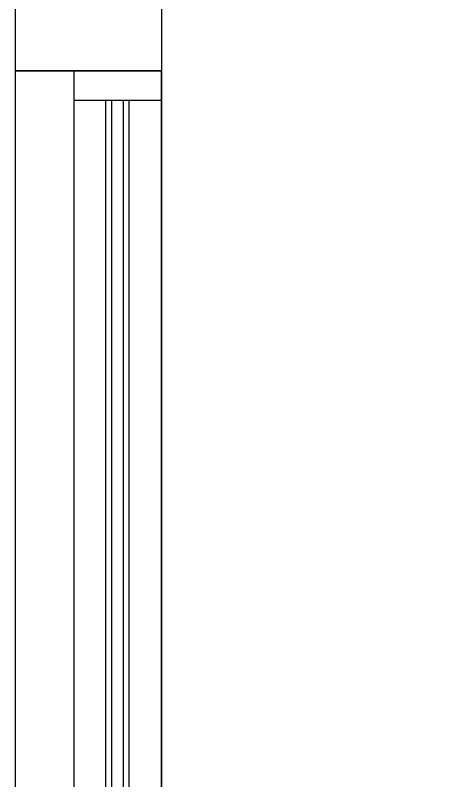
# Model space of a CAD drawing. Header units: millimetres. Extents: x 580 to 1830, y 656 to 1501.
# Drawn here: x 579.9 to 616.2, y 1290.8 to 1356.2 of the extents above; entities that cross this region are included whole.
import ezdxf

# ---------------------------------------------------------------- set-up
doc = ezdxf.new("R2010")
doc.units = ezdxf.units.MM
doc.layers.add('tabiques', color=70, linetype='Continuous')
doc.layers.add('Ventanas', color=130, linetype='Continuous')

# ---------------------------------------------------------------- blocks, each defined once
blk = doc.blocks.new('*U2')
for p, q in [((2.0552, 0.15), (0, 0.15)), ((0, 0.15), (0, 0)), ((0.05, 0), (0.05, 0.15)), ((2.0052, 0.095), (0.05, 0.095)), ((2.0052, 0.085), (0.05, 0.085)), ((2.0052, 0.065), (0.05, 0.065)), ((2.0052, 0.055), (0.05, 0.055)), ((0, 0), (2.0552, 0))]:
    blk.add_line(p, q)

msp = doc.modelspace()

# ---------------------------------------------------------------- hatches: boundary and pattern name
at = {"layer": 'tabiques'}
h = msp.add_hatch(dxfattribs=at)
h.set_pattern_fill('ANSI31', color=256, scale=6)
h.set_pattern_definition([(45, (-89664.29, -49120.476), (-13.4703842, 13.4703842), [])])
h.paths.add_polyline_path([(1829.883, 1152.459), (1817.383, 1152.531), (1817.383, 1014.959), (1592.384, 1014.959), (1579.884, 1014.959), (1579.884, 1264.952), (1578.031, 1264.952), (1478.015, 1264.952), (1420.549, 1264.812), (1420.549, 1252.146), (1479.791, 1252.261), (1479.791, 1199.784), (1483.541, 1199.784), (1485.791, 1199.784), (1492.292, 1199.784), (1492.292, 1252.285), (1567.384, 1252.431), (1567.384, 1189.959), (1567.384, 1014.959), (1556.441, 1014.959), (1556.441, 1007.459), (1556.441, 1002.459), (1579.884, 1002.459), (1829.883, 1002.459)])
h.paths.add_polyline_path([(1506.441, 1014.959), (1492.292, 1014.959), (1492.292, 1158.784), (1479.791, 1158.784), (1479.791, 1014.959), (1479.791, 1014.449), (1477.371, 1014.449), (1477.371, 1002.459), (1479.791, 1002.459), (1506.441, 1002.459)], flags=0)
h.paths.add_polyline_path([(1343.047, 1214.982), (1330.483, 1214.958), (1030.542, 1214.376), (1030.542, 1260.487), (1026.792, 1260.487), (1024.542, 1260.487), (1018.042, 1260.487), (1018.042, 1214.351), (855.557, 1214.036), (854.295, 1213.987), (830.542, 1213.987), (830.53, 1213.987), (830.542, 1213.987), (830.542, 1301.487), (885.542, 1301.487), (1030.542, 1301.487), (1030.542, 1330.888), (1024.542, 1330.888), (1018.042, 1330.888), (1018.042, 1313.987), (830.542, 1313.987), (818.042, 1313.987), (818.042, 1301.487), (818.042, 1213.985), (758.403, 1213.985), (758.403, 1201.486), (830.542, 1201.487), (1330.508, 1202.458), (1330.325, 1143.977), (1342.825, 1143.977), (1343.008, 1202.419)])
h.paths.add_polyline_path([(1338.544, 1264.613), (1092.384, 1264.016), (1092.384, 1489.375), (1379.847, 1489.375), (1379.882, 1501.485), (579.884, 1501.485), (579.884, 1351.485), (592.384, 1351.485), (592.384, 1488.995), (817.465, 1489.098), (818.042, 1401.405), (818.042, 1388.987), (830.542, 1388.987), (1018.042, 1388.987), (1018.042, 1371.888), (1030.542, 1371.888), (1030.542, 1377.888), (1030.542, 1401.487), (830.542, 1401.487), (829.965, 1489.18), (1079.884, 1489.375), (1079.884, 1384.388), (1071.542, 1384.388), (1071.542, 1371.888), (1079.884, 1371.888), (1079.884, 1251.485), (1338.544, 1251.987), (1338.544, 1258.146)])
h.paths.add_polyline_path([(1342.423, 1015.074), (1342.697, 1102.977), (1336.697, 1102.977), (1330.197, 1102.977), (1329.923, 1014.959), (1029.883, 1014.959), (1029.883, 1007.459), (1029.883, 1002.459), (1329.884, 1002.459), (1342.423, 1002.459)])

# ---------------------------------------------------------------- linework, layer by layer
for p, q in [((579.884, 1501.485), (579.884, 1201.485)), ((579.884, 1501.485), (579.884, 1002.459)), ((592.384, 1488.995), (592.384, 1213.985)), ((592.384, 1351.485), (579.959, 1351.485))]:
    msp.add_line(p, q)
at = {"layer": 'Ventanas'}
msp.add_line((579.959, 1351.485), (592.384, 1351.485), dxfattribs=at)

# ---------------------------------------------------------------- block references
at = {"layer": 'Ventanas', "xscale": 50, "yscale": 50, "zscale": 50, "rotation": 270}
msp.add_blockref('*U2', (584.884, 1351.485), dxfattribs=at)

doc.saveas('drawing.dxf')
